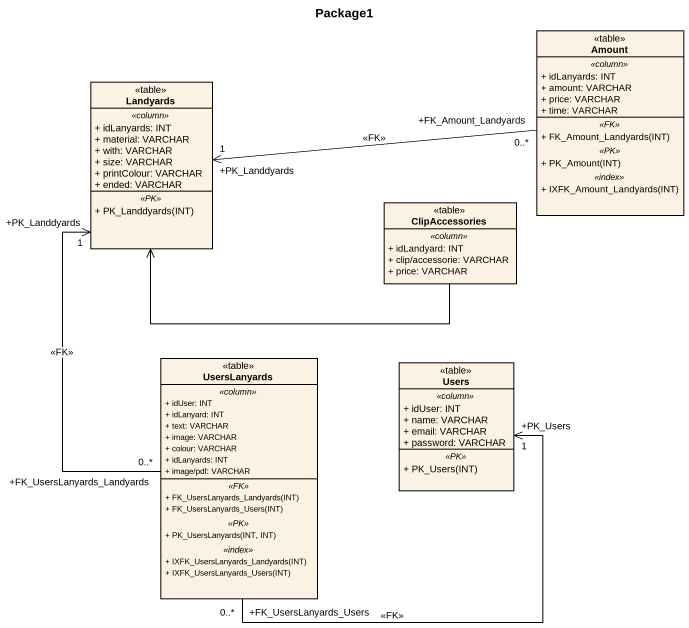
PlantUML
@startuml
title Package1
hide circle
hide empty members
skinparam classAttributeIconSize 0
class Amount <<table>> {
  .. <<column>> ..
  + idLanyards: INT
  + amount: VARCHAR
  + price: VARCHAR
  + time: VARCHAR
  .. <<FK>> ..
  + FK_Amount_Landyards(INT)
  .. <<PK>> ..
  + PK_Amount(INT)
  .. <<index>> ..
  + IXFK_Amount_Landyards(INT)
}
class Landyards <<table>> {
  .. <<column>> ..
  + idLanyards: INT
  + material: VARCHAR
  + with: VARCHAR
  + size: VARCHAR
  + printColour: VARCHAR
  + ended: VARCHAR
  .. <<PK>> ..
  + PK_Landdyards(INT)
}
class ClipAccessories <<table>> {
  .. <<column>> ..
  + idLandyard: INT
  + clip/accessorie: VARCHAR
  + price: VARCHAR
}
class UsersLanyards <<table>> {
  .. <<column>> ..
  + idUser: INT
  + idLanyard: INT
  + text: VARCHAR
  + image: VARCHAR
  + colour: VARCHAR
  + idLanyards: INT
  + image/pdf: VARCHAR
  .. <<FK>> ..
  + FK_UsersLanyards_Landyards(INT)
  + FK_UsersLanyards_Users(INT)
  .. <<PK>> ..
  + PK_UsersLanyards(INT, INT)
  .. <<index>> ..
  + IXFK_UsersLanyards_Landyards(INT)
  + IXFK_UsersLanyards_Users(INT)
}
class Users <<table>> {
  .. <<column>> ..
  + idUser: INT
  + name: VARCHAR
  + email: VARCHAR
  + password: VARCHAR
  .. <<PK>> ..
  + PK_Users(INT)
}
Amount "+FK_Amount_Landyards\n0..*" -left-> "+PK_Landdyards\n1" Landyards : <<FK>>
ClipAccessories -left-> Landyards
UsersLanyards "+FK_UsersLanyards_Landyards\n0..*" -up-> "+PK_Landdyards\n1" Landyards : <<FK>>
UsersLanyards "+FK_UsersLanyards_Users\n0..*" -right-> "+PK_Users\n1" Users : <<FK>>
@enduml
